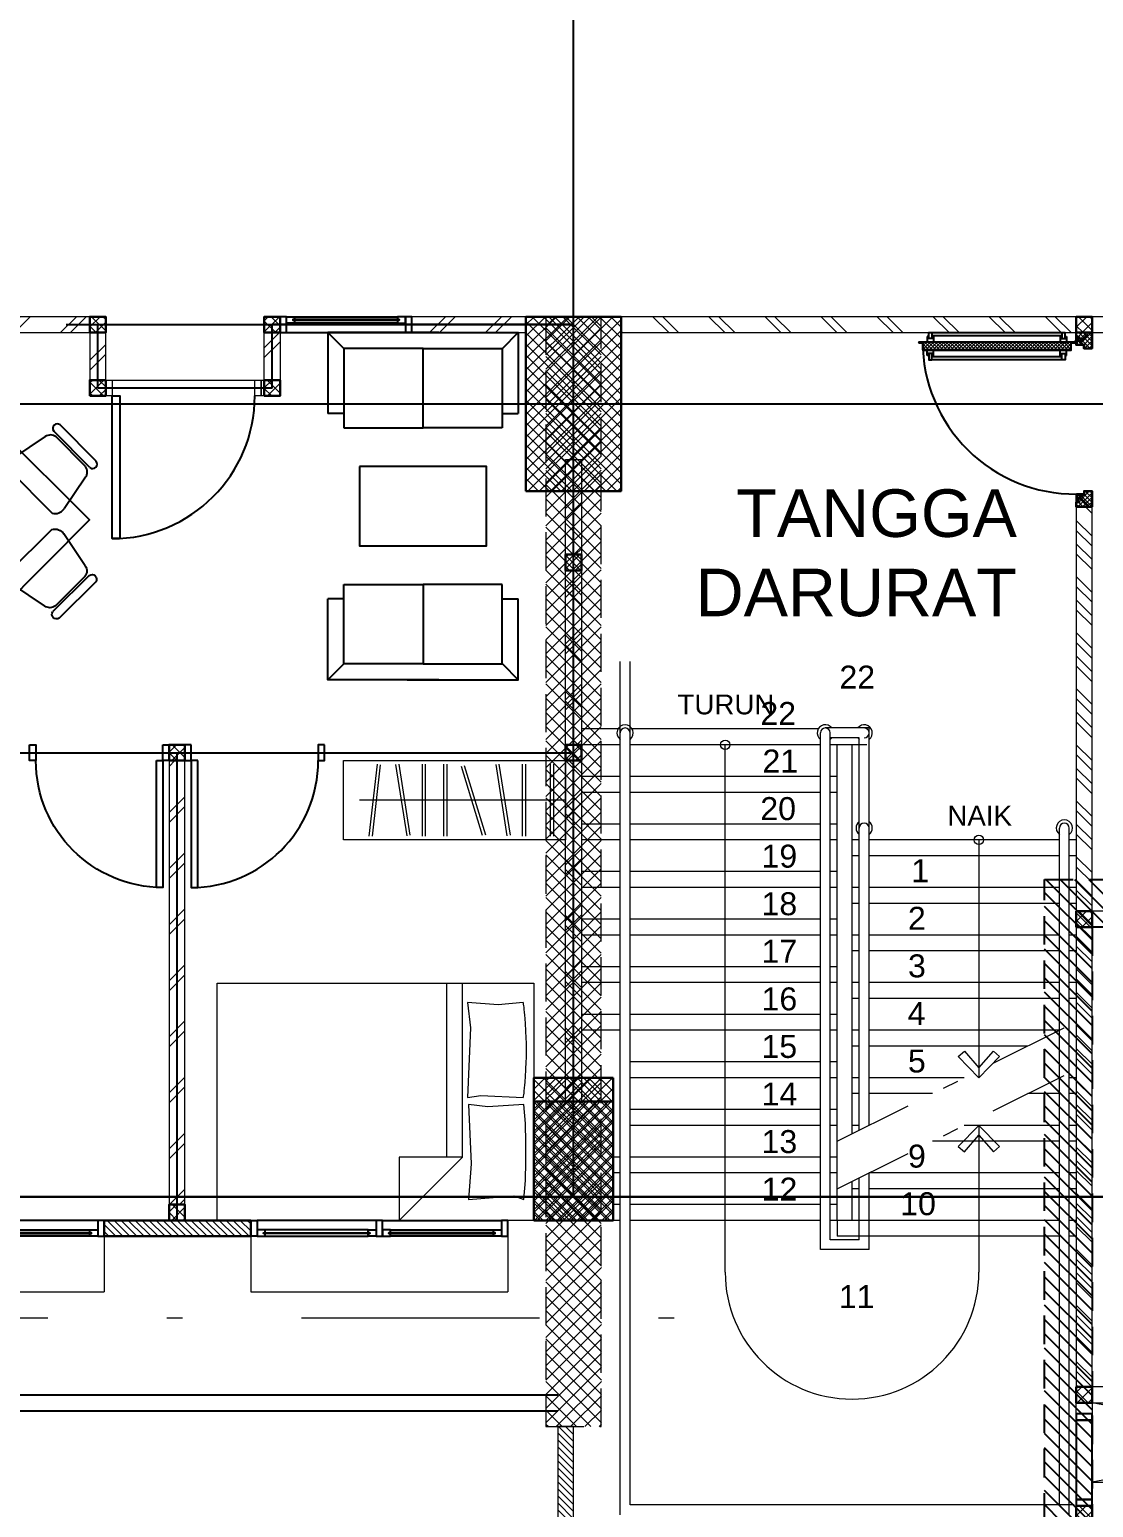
# Model space of a CAD drawing. Header units: millimetres. Extents: x -324 to 75, y -297 to 74.
# Drawn here: x -117.66 to -110.95, y -1.61 to 7.71 of the extents above; entities that cross this region are included whole.
import ezdxf

# ---------------------------------------------------------------- set-up
doc = ezdxf.new("R2010")
doc.units = ezdxf.units.MM
doc.linetypes.add('ACAD_ISO02W100', pattern=[15, 12, -3])
doc.linetypes.add('DASHDOT', pattern=[1, 0.5, -0.25, 0, -0.25])
doc.layers.get('defpoints').update_dxf_attribs({"color": 1})
for name, color, linetype, lineweight in [('ars', 11, 'Continuous', 0), ('ars @ 1', 11, 'Continuous', 0), ('ARSIR', 31, 'Continuous', 5), ('KOL', 1, 'Continuous', 30), ('KOLOM', 4, 'Continuous', 9), ('lan', 7, 'Continuous', 15), ('NOT', 7, 'Continuous', 20), ('Stair', 7, 'Continuous', 15), ('tem', 5, 'Continuous', 20)]:
    doc.layers.add(name, color=color, linetype=linetype, lineweight=lineweight)
doc.layers.add('as', color=1, linetype='Continuous', plot=False)
for name, color, linetype in [('FURNITURE', 68, 'Continuous'), ('HID', 1, 'Continuous'), ('Kusen', 30, 'Continuous'), ('STL', 6, 'Continuous')]:
    doc.layers.add(name, color=color, linetype=linetype)
doc.styles.add('ATTR', font='romans.shx', dxfattribs={"width": 0.8, "height": 0.56})
doc.styles.add('RM25', font='arial.ttf')
doc.styles.get("Standard").update_dxf_attribs({"font": 'arial.ttf'})
pattern_1 = [(45, (0.09994, 0.1431), (-0.1767767, 0.1767767), []), (45, (0.16244, 0.1431), (-0.1767767, 0.1767767), [])]
pattern_2 = [(225, (0.55, -51.300008), (0.022097087, -0.022097087), [])]
pattern_3 = [(225, (1.1, 1e-06), (-0.014142, 0.014142), []), (135, (1.1, 1e-06), (0.014142, 0.014142), [])]
pattern_4 = [(315, (-2e-13, 1e-06), (0.014142, 0.014142), []), (45, (-2e-13, 1e-06), (-0.014142, 0.014142), [])]

# ---------------------------------------------------------------- blocks, each defined once
blk = doc.blocks.new('k1')
at = {"layer": 'ars'}
h = blk.add_hatch(dxfattribs=at)
h.set_pattern_fill('_USER', color=256, scale=0.05, angle=45, double=1, pattern_type=0)
h.set_pattern_definition([(45, (0, -5), (-0.03535534, 0.03535534), []), (135, (0, -5), (-0.03535534, -0.03535534), [])])
h.paths.add_polyline_path([(-0.3, -0.55), (0.3, -0.55), (0.3, 0.55), (-0.3, 0.55)])
at = {"layer": 'KOL'}
blk.add_lwpolyline([(-0.3, -0.55), (0.3, -0.55), (0.3, 0.55), (-0.3, 0.55)], close=True, dxfattribs=at)
blk = doc.blocks.new('k3')
at = {"layer": 'ars'}
h = blk.add_hatch(dxfattribs=at)
h.set_pattern_fill('_USER', color=256, scale=0.05, angle=45, double=1, pattern_type=0)
h.set_pattern_definition([(45, (0, -5.05), (-0.03535534, 0.03535534), []), (135, (0, -5.05), (-0.03535534, -0.03535534), [])])
h.paths.add_polyline_path([(-0.25, -0.45), (0.25, -0.45), (0.25, 0.45), (-0.25, 0.45)])
at = {"layer": 'KOL'}
blk.add_lwpolyline([(-0.25, -0.45), (0.25, -0.45), (0.25, 0.45), (-0.25, 0.45)], close=True, dxfattribs=at)
blk = doc.blocks.new('T. J1')
at = {"layer": 'Kusen'}
for p, q in [((-0.7188, 0.1), (-0.0688, 0.1)), ((0.7212, 0.1), (0.0712, 0.1)), ((-0.0188, 0), (-0.7688, 0)), ((-0.0688, 0.06), (-0.7188, 0.06)), ((0.0212, 0), (0.7712, 0)), ((0.0712, 0.06), (0.7212, 0.06))]:
    blk.add_line(p, q, dxfattribs=at)
for points in [[(-0.8088, 0), (-0.7688, 0), (-0.7688, 0.1), (-0.8088, 0.1)], [(-0.0188, 0), (0.0212, 0), (0.0212, 0.1), (-0.0188, 0.1)], [(0.8112, 0), (0.7712, 0), (0.7712, 0.1), (0.8112, 0.1)]]:
    blk.add_lwpolyline(points, close=True, dxfattribs=at)
for points in [[(-0.7188, 0.0775), (-0.7188, 0.06), (-0.7688, 0.06), (-0.7688, 0.1), (-0.7188, 0.1), (-0.7188, 0.0825), (-0.7288, 0.0825), (-0.7288, 0.0775), (-0.7188, 0.0775)], [(-0.0688, 0.0775), (-0.0688, 0.06), (-0.0188, 0.06), (-0.0188, 0.1), (-0.0688, 0.1), (-0.0688, 0.0825), (-0.0588, 0.0825), (-0.0588, 0.0775), (-0.0688, 0.0775)], [(0.0712, 0.0775), (0.0712, 0.06), (0.0212, 0.06), (0.0212, 0.1), (0.0712, 0.1), (0.0712, 0.0825), (0.0612, 0.0825), (0.0612, 0.0775), (0.0712, 0.0775)], [(0.7212, 0.0775), (0.7212, 0.06), (0.7712, 0.06), (0.7712, 0.1), (0.7212, 0.1), (0.7212, 0.0825), (0.7312, 0.0825), (0.7312, 0.0775), (0.7212, 0.0775)]]:
    blk.add_lwpolyline(points, dxfattribs=at)
at = {"layer": 'Kusen', "color": 141}
for points in [[(-0.7288, 0.0775), (-0.0588, 0.0775), (-0.0588, 0.0825), (-0.7288, 0.0825)], [(0.7312, 0.0775), (0.0612, 0.0775), (0.0612, 0.0825), (0.7312, 0.0825)]]:
    blk.add_lwpolyline(points, close=True, dxfattribs=at)
blk = doc.blocks.new('T. J2')
at = {"layer": 'Kusen'}
for p, q in [((-0.3692, 0.1), (0.2808, 0.1)), ((-0.4192, 0), (0.3308, 0)), ((0.2808, 0.06), (-0.3692, 0.06))]:
    blk.add_line(p, q, dxfattribs=at)
for points in [[(-0.4592, 0), (-0.4192, 0), (-0.4192, 0.1), (-0.4592, 0.1)], [(0.3308, 0), (0.3708, 0), (0.3708, 0.1), (0.3308, 0.1)]]:
    blk.add_lwpolyline(points, close=True, dxfattribs=at)
for points in [[(-0.3692, 0.0775), (-0.3692, 0.06), (-0.4192, 0.06), (-0.4192, 0.1), (-0.3692, 0.1), (-0.3692, 0.0825), (-0.3792, 0.0825), (-0.3792, 0.0775), (-0.3692, 0.0775)], [(0.2808, 0.0775), (0.2808, 0.06), (0.3308, 0.06), (0.3308, 0.1), (0.2808, 0.1), (0.2808, 0.0825), (0.2908, 0.0825), (0.2908, 0.0775), (0.2808, 0.0775)]]:
    blk.add_lwpolyline(points, dxfattribs=at)
at = {"layer": 'Kusen', "color": 141}
blk.add_lwpolyline([(-0.3792, 0.0775), (0.2908, 0.0775), (0.2908, 0.0825), (-0.3792, 0.0825)], close=True, dxfattribs=at)
blk = doc.blocks.new('P.80')
at = {"layer": 'Kusen'}
for points in [[(-69.8094, -74.8368), (-69.7694, -74.8368), (-69.7694, -74.0368), (-69.8094, -74.0368)], [(-70.6094, -74.9368), (-70.5694, -74.9368), (-70.5694, -74.8368), (-70.6094, -74.8368)], [(-69.7694, -74.9368), (-69.7294, -74.9368), (-69.7294, -74.8368), (-69.7694, -74.8368)]]:
    blk.add_lwpolyline(points, close=True, dxfattribs=at)
blk.add_arc((-69.7694, -74.8368), 0.8, 90, 180, dxfattribs=at)
blk = doc.blocks.new('K 10.10')
at = {"layer": 'ars'}
h = blk.add_hatch(dxfattribs=at)
h.set_pattern_fill('_USER', color=256, scale=0.05, angle=45, double=1, pattern_type=0)
h.set_pattern_definition([(45, (0, 0), (-0.035355339, 0.035355339), []), (135, (0, 0), (-0.035355339, -0.035355339), [])])
h.paths.add_polyline_path([(1560.5383, 1380.4069), (1560.6383, 1380.4069), (1560.6383, 1380.5069), (1560.5383, 1380.5069)])
at = {"layer": 'KOL'}
blk.add_lwpolyline([(1560.5383, 1380.4069), (1560.6383, 1380.4069), (1560.6383, 1380.5069), (1560.5383, 1380.5069)], close=True, dxfattribs=at)
blk = doc.blocks.new('P-90')
at = {"layer": 'Kusen'}
blk.add_lwpolyline([(374.6908, -21.5979), (374.7408, -21.5979), (374.7408, -22.4979), (374.6908, -22.4979)], close=True, dxfattribs=at)
at = {"layer": 'Kusen', "lineweight": 9}
for points in [[(373.8008, -22.4979), (373.8408, -22.4979), (373.8408, -22.5979), (373.8008, -22.5979)], [(374.7408, -22.4979), (374.7808, -22.4979), (374.7808, -22.5979), (374.7408, -22.5979)]]:
    blk.add_lwpolyline(points, close=True, dxfattribs=at)
at = {"layer": 'Kusen'}
blk.add_arc((374.7408, -22.4979), 0.9, 90, 180, dxfattribs=at)
blk = doc.blocks.new('BED1')
at = {"color": 0, "linetype": 'Continuous'}
for points in [[(1.9976, 0), (1.9976, 1.4976), (0, 1.4976), (0, 0), (1.9976, 0)], [(1.5484, 1.0993), (1.1489, 1.0993), (1.1489, 1.4976), (1.5484, 1.0993)], [(1.9346, 1.3656), (1.9443, 1.2458), (1.9467, 1.1259), (1.9467, 1.0061), (1.9443, 0.8862), (1.9346, 0.7663), (1.707, 0.7809), (1.586, 0.7663), (1.6017, 1.1404), (1.586, 1.3656), (1.8717, 1.3426), (1.9346, 1.3656)], [(1.4492, 1.0993), (1.4492, 0)], [(1.5484, 1.0993), (1.5484, 0)], [(1.9298, 0.1235), (1.7724, 0.138), (1.5799, 0.1235), (1.5981, 0.2833), (1.5799, 0.7228), (1.6634, 0.7094), (1.9298, 0.7228)], [(1.9298, 0.1235), (1.931, 0.1332), (1.9322, 0.1429), (1.9334, 0.1513), (1.9346, 0.161), (1.9346, 0.1707), (1.9358, 0.1804), (1.937, 0.1889), (1.9383, 0.1985), (1.9383, 0.2082), (1.9395, 0.2179), (1.9407, 0.2264), (1.9407, 0.2361), (1.9419, 0.2458), (1.9419, 0.2542), (1.9431, 0.2639), (1.9431, 0.2736), (1.9443, 0.2833), (1.9443, 0.2918), (1.9455, 0.3015), (1.9455, 0.3111), (1.9455, 0.3208), (1.9467, 0.3293), (1.9467, 0.339), (1.9467, 0.3487), (1.9467, 0.3584), (1.9479, 0.3668), (1.9479, 0.3765), (1.9479, 0.3862), (1.9479, 0.3959), (1.9479, 0.4044), (1.9479, 0.414), (1.9479, 0.4237), (1.9479, 0.4334), (1.9479, 0.4419), (1.9479, 0.4516), (1.9479, 0.4613), (1.9479, 0.4709), (1.9479, 0.4794), (1.9467, 0.4891), (1.9467, 0.4988), (1.9467, 0.5085), (1.9467, 0.5169), (1.9455, 0.5266), (1.9455, 0.5363), (1.9455, 0.546), (1.9443, 0.5545), (1.9443, 0.5642), (1.9431, 0.5738), (1.9431, 0.5835), (1.9419, 0.592), (1.9419, 0.6017), (1.9407, 0.6114), (1.9407, 0.6199), (1.9395, 0.6295), (1.9383, 0.6392), (1.9383, 0.6489), (1.937, 0.6574), (1.9358, 0.6671), (1.9346, 0.6768), (1.9346, 0.6864), (1.9334, 0.6949), (1.9322, 0.7046), (1.931, 0.7143), (1.9298, 0.7228)]]:
    blk.add_lwpolyline(points, dxfattribs=at)
blk = doc.blocks.new('LEMARI1')
for points in [[(0.6998, 0.4988), (-0.6998, 0.4988)], [(-0.6998, 0), (0.6998, 0), (0.6998, 0.4988), (-0.6998, 0.4988), (-0.6998, 0)], [(-0.5387, 0.4758), (-0.4855, 0.023)], [(-0.4685, 0.0254), (-0.5206, 0.477)], [(-0.3002, 0.4746), (-0.3705, 0.0242)], [(-0.3523, 0.0218), (-0.2821, 0.4709)], [(-0.2034, 0.477), (-0.2034, 0.0218)], [(-0.1852, 0.0218), (-0.1852, 0.477)], [(-0.0678, 0.477), (-0.0678, 0.0218)], [(-0.0496, 0.0218), (-0.0496, 0.477)], [(0.1755, 0.4722), (0.0436, 0.0363)], [(0.0605, 0.0315), (0.1937, 0.4673)], [(0.3317, 0.4746), (0.2627, 0.0242)], [(0.2797, 0.0218), (0.3499, 0.4709)], [(0.4286, 0.477), (0.4286, 0.0218)], [(0.4467, 0.0218), (0.4467, 0.477)], [(0.6053, 0.477), (0.6053, 0.0218)], [(0.6235, 0.0218), (0.6235, 0.477)], [(0.6998, 0.2494), (-0.5993, 0.2494)]]:
    blk.add_lwpolyline(points)
blk = doc.blocks.new('Manager Chair')
for p, q in [((6.793595, 0), (-6.793595, 0)), ((6.793595, -2.40006), (-6.793595, -2.40006)), ((5.764665, -3), (-5.250155, -3)), ((-7.308135, -5), (-9.242845, -14.93924)), ((7.82266, -5), (9.757352, -14.93924)), ((-7.822645, -18), (8.337156, -18))]:
    blk.add_line(p, q)
for centre, radius, start, end in [((-6.608415, -1.20003), 1.214231, 98.77222, 261.2278), ((-4.915795, -5.40289), 2.426032, 97.92188, 170.4409), ((5.430285, -5.40292), 2.42607, 9.559852, 82.07782), ((6.608435, -1.20003), 1.214228, 278.7714, 81.22861), ((-6.352795, -15.45813), 2.936262, 169.8216, 239.9611), ((6.867295, -15.45813), 2.936262, 300.0388, 10.17842)]:
    blk.add_arc(centre, radius, start, end)
at = {"style": 'ATTR', "width": 0.8, "flags": 9}
blk.add_attdef('ESTCODE', (0, 0), '', height=0.003816, dxfattribs=at)
blk = doc.blocks.new('mj makan')
blk.add_lwpolyline([(-0.0055, 1.1314), (0.5629, 0.5684), (0, 0), (-0.5684, 0.5629)], close=True)
for p, xscale, yscale, zscale, rotation in [((-0.4923, 1.0685), -0.02383953608250516, 0.02383953608250516, 0.02383953608250516, 44.72219960516194), ((0.4614, 1.0156), -0.02383953608250517, 0.02383953608250517, 0.02383953608250517, 314.7221996051619)]:
    blk.add_blockref('Manager Chair', p, dxfattribs=dict(xscale=xscale, yscale=yscale, zscale=zscale, rotation=rotation))
at = {"extrusion": (0, 0, -1)}
for p, xscale, yscale, zscale, rotation in [((-0.457, 0.1222), -0.02383953608250516, 0.02383953608250516, -0.02383953608250516, 135.277800394838), ((0.4971, 0.0786), -0.0238395360825052, 0.0238395360825052, -0.0238395360825052, 225.2778003948382)]:
    blk.add_blockref('Manager Chair', p, dxfattribs=dict(at, xscale=xscale, yscale=yscale, zscale=zscale, rotation=rotation))
blk = doc.blocks.new('tamu02')
at = {"linetype": 'Continuous'}
for points in [[(-0.5005, 1.2448), (-0.5998, 1.3453)], [(0.1005, 1.3453), (-0.5985, 1.3453), (-0.5985, 0.8339)], [(-0.0993, 1.3453), (0.5998, 1.3453), (0.5998, 0.8339)], [(0.5005, 1.2448), (0.5998, 1.3453)], [(-0.4993, 0.7444), (0, 0.7444), (0, 1.2448), (-0.4993, 1.2448), (-0.4993, 0.7444)], [(0.5005, 0.7444), (0, 0.7444), (0, 1.2448), (0.5005, 1.2448), (0.5005, 0.7444)], [(-0.4993, 0.8339), (-0.5985, 0.8339)], [(0.5005, 0.8339), (0.5998, 0.8339)], [(-0.4993, -0.2444), (0, -0.2444), (0, -0.7448), (-0.4993, -0.7448), (-0.4993, -0.2444)], [(0.5005, -0.2444), (0, -0.2444), (0, -0.7448), (0.5005, -0.7448), (0.5005, -0.2444)], [(0.1005, -0.8453), (-0.5985, -0.8453), (-0.5985, -0.3339)], [(-0.4993, -0.3339), (-0.5985, -0.3339)], [(-0.0993, -0.8453), (0.5998, -0.8453), (0.5998, -0.3339)], [(0.5005, -0.3339), (0.5998, -0.3339)], [(-0.5005, -0.7448), (-0.5998, -0.8453)], [(0.5005, -0.7448), (0.5998, -0.8453)]]:
    blk.add_lwpolyline(points, dxfattribs=at)
blk.add_lwpolyline([(0.4, 0.5), (0.4, 0), (-0.4, 0), (-0.4, 0.5), (0.4, 0.5)])
blk = doc.blocks.new("k3'")
at = {"layer": 'ars'}
h = blk.add_hatch(dxfattribs=at)
h.set_pattern_fill('_USER', color=256, scale=0.05, angle=45, double=1, pattern_type=0)
h.set_pattern_definition([(45, (0, -4.975), (-0.03535534, 0.03535534), []), (135, (0, -4.975), (-0.03535534, -0.03535534), [])])
h.paths.add_polyline_path([(-0.25, -0.375), (0.25, -0.375), (0.25, 0.375), (-0.25, 0.375)])
at = {"layer": 'KOL'}
blk.add_lwpolyline([(-0.25, -0.375), (0.25, -0.375), (0.25, 0.375), (-0.25, 0.375)], close=True, dxfattribs=at)
blk = doc.blocks.new('P.SHAFT')
for points in [[(-0.05, 0.54), (-0.05, 0.58), (0.05, 0.58), (0.05, 0.54)], [(-0.05, 0.04), (-0.05, 0.54), (0.05, 0.54), (0.05, 0.04)], [(-0.05, 0), (-0.05, 0.04), (0.05, 0.04), (0.05, 0)]]:
    blk.add_lwpolyline(points, close=True)
blk = doc.blocks.new('D-P90')
at = {"layer": 'ars'}
h = blk.add_hatch(dxfattribs=at)
h.set_pattern_fill('ANSI37', color=256, scale=0.005, angle=-90, style=0)
h.set_pattern_definition([(45, (-1350.94906, -1248.591899), (0.01122532015, -0.01122532015), []), (315, (-1350.94906, -1248.591899), (-0.01122532015, -0.01122532015), [])])
h.paths.add_polyline_path([(0.009, -0.1833, -0.414214), (0.01, -0.1843), (0.01, -1.1162, -0.414214), (0.009, -1.1172), (-0.0345, -1.1172, 0.414214), (-0.037, -1.1197), (-0.037, -1.142, -1), (-0.0385, -1.142), (-0.0385, -0.1585, -1), (-0.037, -0.1585), (-0.037, -0.1808, 0.414214), (-0.0345, -0.1833)])
at = {"layer": 'as'}
for p, q in [((-0.0395, -0.1577), (-0.0457, -0.1577)), ((-0.0425, -0.1608), (-0.0425, -0.1546))]:
    blk.add_line(p, q, dxfattribs=at)
at = {"layer": 'HID'}
for p, q in [((-0.0437, -0.1248), (-0.0915, -0.077)), ((-0.0423, -0.1234), (-0.0907, -0.075)), ((0.9423, -0.1234), (0.9907, -0.075)), ((0.9437, -0.1248), (0.9915, -0.077)), ((-0.0657, -0.147), (-0.023, -0.1043)), ((-0.0628, -0.147), (-0.023, -0.1072)), ((0.9657, -0.147), (0.923, -0.1043)), ((0.9628, -0.147), (0.923, -0.1072))]:
    blk.add_line(p, q, dxfattribs=at)
for points in [[(-0.0439, -0.1252), (-0.044, -0.1251), (-0.042, -0.1231), (-0.0419, -0.1232)], [(0.9439, -0.1252), (0.944, -0.1251), (0.942, -0.1231), (0.9419, -0.1232)]]:
    blk.add_lwpolyline(points, dxfattribs=at)
at = {"layer": 'KOL'}
blk.add_line((0.97, -0.13), (0.97, -0.15), dxfattribs=at)
at = {"layer": 'Kusen'}
for p, q in [((-0.0422, -0.1567), (-0.0378, -0.1577)), ((-0.0419, -0.1553), (-0.0376, -0.1562))]:
    blk.add_line(p, q, dxfattribs=at)
at = {"layer": 'Kusen', "ltscale": 2}
for p, q in [((-0.0986, -0.2206), (-0.0986, -1.0599)), ((-0.0786, -0.2406), (-0.0786, -1.0599)), ((-0.074, -0.2106), (-0.04, -0.2106)), ((-0.074, -0.2206), (-0.074, -0.2106)), ((-0.074, -0.2506), (-0.074, -0.2406)), ((-0.074, -0.2506), (-0.04, -0.2506)), ((-0.0615, -0.2506), (-0.0615, -0.2106)), ((-0.04, -0.2506), (-0.04, -0.2106)), ((0.0455, -0.2106), (0.0115, -0.2106)), ((0.0115, -0.2506), (0.0115, -0.2106)), ((0.0455, -0.2506), (0.0115, -0.2506)), ((0.033, -0.2506), (0.033, -0.2106)), ((0.0455, -0.2206), (0.0455, -0.2106)), ((0.0455, -0.2506), (0.0455, -0.2406)), ((0.0528, -0.2406), (0.0528, -1.0599)), ((0.0728, -0.2206), (0.0728, -1.0599)), ((-0.074, -1.0499), (-0.04, -1.0499)), ((-0.074, -1.0499), (-0.074, -1.0599)), ((-0.074, -1.0799), (-0.074, -1.0899)), ((-0.074, -1.0899), (-0.04, -1.0899)), ((-0.0615, -1.0499), (-0.0615, -1.0899)), ((-0.04, -1.0499), (-0.04, -1.0899)), ((0.0455, -1.0499), (0.0115, -1.0499)), ((0.0115, -1.0499), (0.0115, -1.0899)), ((0.0455, -1.0899), (0.0115, -1.0899)), ((0.033, -1.0499), (0.033, -1.0899)), ((0.0455, -1.0499), (0.0455, -1.0599)), ((0.0455, -1.0799), (0.0455, -1.0899))]:
    blk.add_line(p, q, dxfattribs=at)
for points in [[(-0.0986, -0.2406), (-0.0615, -0.2406), (-0.0615, -0.2206), (-0.0986, -0.2206), (-0.0986, -0.2406)], [(0.0728, -0.2406), (0.033, -0.2406), (0.033, -0.2206), (0.0728, -0.2206), (0.0728, -0.2406)], [(-0.1013, -1.0599), (-0.0615, -1.0599), (-0.0615, -1.0799), (-0.1013, -1.0799), (-0.1013, -1.0599)], [(0.0728, -1.0599), (0.033, -1.0599), (0.033, -1.0799), (0.0728, -1.0799), (0.0728, -1.0599)]]:
    blk.add_lwpolyline(points, dxfattribs=at)
at = {"layer": 'Kusen'}
blk.add_circle((-0.0425, -0.1577), 0.001, dxfattribs=at)
for radius, start, end in [(0.0025, 75.78042, 11.38506), (0.9611, 270, 0.45972)]:
    blk.add_arc((-0.0425, -0.1577), radius, start, end, dxfattribs=at)
at = {"layer": 'STL'}
for p, q in [((-0.0385, -0.1585), (-0.0385, -1.142)), ((-0.037, -0.1808), (-0.037, -0.1585)), ((-0.0345, -0.1833), (0.009, -0.1833)), ((0.01, -0.1843), (0.01, -1.1162)), ((-0.0345, -1.1172), (0.009, -1.1172)), ((-0.037, -1.1197), (-0.037, -1.142))]:
    blk.add_line(p, q, dxfattribs=at)
for points in [[(0, -0.1002), (0, -0.1032), (-0.0185, -0.1032, 0.414214), (-0.02, -0.1047), (-0.02, -0.148, -0.414214), (-0.022, -0.15), (-0.068, -0.15, -0.414214), (-0.07, -0.148), (-0.07, -0.13), (-0.067, -0.13), (-0.067, -0.1455, 0.414214), (-0.0655, -0.147), (-0.0245, -0.147, 0.414214), (-0.023, -0.1455), (-0.023, -0.1022, -0.414214), (-0.021, -0.1002)], [(0.9, -0.1002), (0.9, -0.1032), (0.9185, -0.1032, -0.414214), (0.92, -0.1047), (0.92, -0.148, 0.414214), (0.922, -0.15), (0.968, -0.15, 0.414214), (0.97, -0.148), (0.97, -0.13), (0.967, -0.13), (0.967, -0.1455, -0.414214), (0.9655, -0.147), (0.9245, -0.147, -0.414214), (0.923, -0.1455), (0.923, -0.1022, 0.414214), (0.921, -0.1002)]]:
    blk.add_lwpolyline(points, format="xyb", close=True, dxfattribs=at)
blk.add_lwpolyline([(0.009, -0.1818), (-0.0345, -0.1818, -0.414214), (-0.0355, -0.1808), (-0.0355, -0.1585, 1), (-0.04, -0.1585), (-0.04, -1.142, 1), (-0.0355, -1.142), (-0.0355, -1.1197, -0.414214), (-0.0345, -1.1187), (0.009, -1.1187, 0.414214), (0.0115, -1.1162), (0.0115, -0.1843)], format="xyb", dxfattribs=at)
for centre, radius, start, end in [((-0.0377, -0.1585), 0.00075, 0, 180), ((-0.0345, -0.1808), 0.0025, 180, 270), ((0.009, -0.1843), 0.0025, 360, 90), ((0.009, -0.1843), 0.001, 360, 90), ((-0.0345, -1.1197), 0.0025, 90, 180), ((0.009, -1.1162), 0.001, 270, 0), ((-0.0377, -1.142), 0.00075, 180, 0)]:
    blk.add_arc(centre, radius, start, end, dxfattribs=at)
blk = doc.blocks.new('PINTU DARURAT')
at = {"layer": 'ARSIR'}
h = blk.add_hatch(dxfattribs=at)
h.set_pattern_fill('_USER', color=256, scale=0.02, angle=315, style=0, double=1, pattern_type=0)
h.set_pattern_definition(pattern_4)
edge = h.paths.add_edge_path()
edge.add_line((0, 0), (0.1, 0))
edge.add_line((0.1, 0), (0.1, 0.0502))
edge.add_line((0.1, 0.0502), (0.077, 0.0502))
edge.add_line((0.077, 0.0502), (0.077, 0.0955))
edge.add_arc((0.0755, 0.0955), 0.0015, 360, 450)
edge.add_line((0.0755, 0.097), (0.0345, 0.097))
edge.add_arc((0.0345, 0.0955), 0.0015, 90, 180)
edge.add_line((0.033, 0.0955), (0.033, 0.08))
edge.add_line((0.033, 0.08), (0.03, 0.08))
edge.add_line((0.03, 0.08), (0.03, 0.1))
edge.add_line((0.03, 0.1), (0, 0.1))
edge.add_line((0, 0.1), (0, 0))
h = blk.add_hatch(dxfattribs=at)
h.set_pattern_fill('_USER', color=256, scale=0.02, angle=315, style=0, double=1, pattern_type=0)
h.set_pattern_definition(pattern_4)
edge = h.paths.add_edge_path()
edge.add_line((0, 0), (0.1, 0))
edge.add_line((0.1, 0), (0.1, 0.0502))
edge.add_line((0.1, 0.0502), (0.077, 0.0502))
edge.add_line((0.077, 0.0502), (0.077, 0.0955))
edge.add_arc((0.0755, 0.0955), 0.0015, 360, 450)
edge.add_line((0.0755, 0.097), (0.0345, 0.097))
edge.add_arc((0.0345, 0.0955), 0.0015, 90, 180)
edge.add_line((0.033, 0.0955), (0.033, 0.08))
edge.add_line((0.033, 0.08), (0.03, 0.08))
edge.add_line((0.03, 0.08), (0.03, 0.1))
edge.add_line((0.03, 0.1), (0, 0.1))
edge.add_line((0, 0.1), (0, 0))
h = blk.add_hatch(dxfattribs=at)
h.set_pattern_fill('_USER', color=256, scale=0.02, angle=315, style=0, double=1, pattern_type=0)
h.set_pattern_definition(pattern_3)
edge = h.paths.add_edge_path()
edge.add_line((1.1, 0), (1, 0))
edge.add_line((1, 0), (1, 0.0502))
edge.add_line((1, 0.0502), (1.023, 0.0502))
edge.add_line((1.023, 0.0502), (1.023, 0.0955))
edge.add_arc((1.0245, 0.0955), 0.0015, -630, -540, ccw=False)
edge.add_line((1.0245, 0.097), (1.0655, 0.097))
edge.add_arc((1.0655, 0.0955), 0.0015, -360, -270, ccw=False)
edge.add_line((1.067, 0.0955), (1.067, 0.08))
edge.add_line((1.067, 0.08), (1.07, 0.08))
edge.add_line((1.07, 0.08), (1.07, 0.1))
edge.add_line((1.07, 0.1), (1.1, 0.1))
edge.add_line((1.1, 0.1), (1.1, 0))
h = blk.add_hatch(dxfattribs=at)
h.set_pattern_fill('_USER', color=256, scale=0.02, angle=315, style=0, double=1, pattern_type=0)
h.set_pattern_definition(pattern_3)
edge = h.paths.add_edge_path()
edge.add_line((1.1, 0), (1, 0))
edge.add_line((1, 0), (1, 0.0502))
edge.add_line((1, 0.0502), (1.023, 0.0502))
edge.add_line((1.023, 0.0502), (1.023, 0.0955))
edge.add_arc((1.0245, 0.0955), 0.0015, -630, -540, ccw=False)
edge.add_line((1.0245, 0.097), (1.0655, 0.097))
edge.add_arc((1.0655, 0.0955), 0.0015, -360, -270, ccw=False)
edge.add_line((1.067, 0.0955), (1.067, 0.08))
edge.add_line((1.067, 0.08), (1.07, 0.08))
edge.add_line((1.07, 0.08), (1.07, 0.1))
edge.add_line((1.07, 0.1), (1.1, 0.1))
edge.add_line((1.1, 0.1), (1.1, 0))
at = {"layer": 'KOL'}
blk.add_line((1.1, 0.1), (1.1, 0), dxfattribs=at)
blk.add_line((1.1, 0.1), (1.1, 0), dxfattribs=at)
blk.add_line((1.1, 0.1), (1.1, 0), dxfattribs=at)
blk.add_line((1.1, 0.1), (1.1, 0), dxfattribs=at)
for points in [[(0, 0), (0.1, 0), (0.1, 0.0502), (0.077, 0.0502), (0.077, 0.0955, 0.414214), (0.0755, 0.097), (0.0345, 0.097, 0.414214), (0.033, 0.0955), (0.033, 0.08), (0.03, 0.08), (0.03, 0.1), (0, 0.1)], [(0, 0), (0.1, 0), (0.1, 0.0502), (0.077, 0.0502), (0.077, 0.0955, 0.414214), (0.0755, 0.097), (0.0345, 0.097, 0.414214), (0.033, 0.0955), (0.033, 0.08), (0.03, 0.08), (0.03, 0.1), (0, 0.1)], [(1.1, 0), (1, 0), (1, 0.0502), (1.023, 0.0502), (1.023, 0.0955, -0.414214), (1.0245, 0.097), (1.0655, 0.097, -0.414214), (1.067, 0.0955), (1.067, 0.08), (1.07, 0.08), (1.07, 0.1), (1.1, 0.1)], [(1.1, 0), (1, 0), (1, 0.0502), (1.023, 0.0502), (1.023, 0.0955, -0.414214), (1.0245, 0.097), (1.0655, 0.097, -0.414214), (1.067, 0.0955), (1.067, 0.08), (1.07, 0.08), (1.07, 0.1), (1.1, 0.1)]]:
    blk.add_lwpolyline(points, format="xyb", close=True, dxfattribs=at)
at = {"layer": 'Kusen', "xscale": -1, "rotation": 180}
blk.add_blockref('D-P90', (0.1, -0.05), dxfattribs=at)
blk = doc.blocks.new('T.DAR')
at = {"layer": 'ars'}
h = blk.add_hatch(dxfattribs=at)
h.set_pattern_fill('ANSI31', color=256, scale=0.25, style=0)
h.set_pattern_definition(pattern_2)
h.paths.add_polyline_path([(0.2, 7), (0.3, 7), (0.3, 7.6), (0.55, 7.6), (0.55, 7.7), (0.2, 7.7)])
h = blk.add_hatch(dxfattribs=at)
h.set_pattern_fill('ANSI31', color=256, scale=0.25, style=0)
h.set_pattern_definition(pattern_2)
edge = h.paths.add_edge_path()
edge.add_line((0.2, 7), (0.2, 7.7))
edge.add_line((0.2, 7.7), (0.55, 7.7))
edge.add_line((0.55, 7.7), (0.55, 7.6))
edge.add_line((0.55, 7.6), (0.3, 7.6))
edge.add_line((0.3, 7.6), (0.3, 7))
edge.add_line((0.3, 7), (0.2, 7))
h = blk.add_hatch(dxfattribs=at)
h.set_pattern_fill('ANSI37', color=256, scale=0.02, style=0)
h.set_pattern_definition([(45, (268.691906, -190.19392), (-0.044901281, 0.044901281), []), (135, (268.691906, -190.19392), (-0.044901281, -0.044901281), [])])
h.paths.add_polyline_path([(0.475, 0), (0.125, 0), (0.125, 7), (0.4753, 7)])
at = {"layer": 'ars @ 1'}
h = blk.add_hatch(dxfattribs=at)
h.set_pattern_fill('TEMBOK', color=256, scale=0.25)
h.set_pattern_definition([(45, (1583.11878, -452.5532), (-0.176776695, 0.176776695), []), (45, (1583.18128, -452.5532), (-0.176776695, 0.176776695), [])])
h.paths.add_polyline_path([(3.57, 1.2), (3.47, 1.2), (3.47, 6.75), (3.57, 6.75)])
h = blk.add_hatch(dxfattribs=at)
h.set_pattern_fill('TEMBOK', color=256, scale=0.25)
h.set_pattern_definition([(45, (1583.21095, -452.5532), (-0.176776695, 0.176776695), []), (45, (1583.27345, -452.5532), (-0.176776695, 0.176776695), [])])
h.paths.add_polyline_path([(0.6, 0), (0.6, 0.1), (3.5622, 0.1), (3.5622, 0)])
at = {"layer": 'defpoints', "color": 3, "linetype": 'ACAD_ISO02W100', "ltscale": 0.015}
blk.add_lwpolyline([(6.45, 3.55), (6.45, 3.85), (3.57, 3.85), (3.57, 7.6), (3.57, 7.6), (3.27, 7.6), (3.27, 3.55), (6.45, 3.55)], dxfattribs=at)
at = {"layer": 'KOLOM', "linetype": 'ACAD_ISO02W100', "ltscale": 0.02}
blk.add_lwpolyline([(0.475, 0), (0.125, 0), (0.1251, 7), (0.4751, 7)], close=True, dxfattribs=at)
at = {"layer": 'lan', "linetype": 'Continuous'}
blk.add_line((3.57, 7.35), (6.25, 7.35), dxfattribs=at)
for points in [[(6.25, 7.35), (3.57, 6.85)], [(6.25, 6.85), (3.57, 7.35)]]:
    blk.add_lwpolyline(points, dxfattribs=at)
at = {"layer": 'tem'}
blk.add_lwpolyline([(0.2, 7), (0.2, 7.7), (0.55, 7.7), (0.55, 7.6), (0.3, 7.6), (0.3, 7), (0.2, 7)], dxfattribs=at)
blk.add_lwpolyline([(0.2, 7), (0.2, 7.7), (0.55, 7.7), (0.55, 7.6), (0.3, 7.6), (0.3, 7), (0.2, 7)], dxfattribs=at)
for points in [[(3.57, 6.92), (3.47, 6.92), (3.47, 6.85), (3.57, 6.85)], [(6.45, 6.85), (6.45, 6.75), (3.57, 6.75), (3.57, 6.85)], [(3.57, 1.2), (3.47, 1.2), (3.47, 6.75), (3.57, 6.75)], [(3.57, 3.75), (3.57, 3.85), (3.9064, 3.85), (3.9064, 3.75)], [(0.6, 0), (0.6, 0.1), (3.47, 0.1), (3.47, 0)], [(3.57, 0), (3.57, 0.1), (5.1, 0.1), (5.1, 0)]]:
    blk.add_lwpolyline(points, close=True, dxfattribs=at)
at = {"color": 2, "rotation": 90}
blk.add_blockref('PINTU DARURAT', (3.57, 0.1), dxfattribs=at)
at = {"layer": 'KOL', "xscale": -1, "rotation": 180}
for name, p in [("k3'", (0.3, 5.325)), ("k3'", (0.3, 5.325)), ('k1', (0.3, 0.55))]:
    blk.add_blockref(name, p, dxfattribs=at)
at = {"layer": 'KOLOM', "extrusion": (0, 0, -1), "xscale": -1, "zscale": -1, "rotation": 180}
for p in [(-1564.1083, 1388.0069), (-1564.1083, 1387.2569), (-1564.1083, 1384.2569), (-1564.1083, 1380.5069)]:
    blk.add_blockref('K 10.10', p, dxfattribs=at)
at = {"layer": 'Kusen', "color": 2, "rotation": 179.9999772094499}
blk.add_blockref('P.SHAFT', (3.52, 7.5), dxfattribs=at)
blk = doc.blocks.new('A-2')
at = {"layer": 'ars'}
h = blk.add_hatch(dxfattribs=at)
h.set_pattern_fill('TEMBOK', color=256, scale=0.25)
h.set_pattern_definition([(45, (2.87994, -2.5569), (-0.1767767, 0.1767767), []), (45, (2.94244, -2.5569), (-0.1767767, 0.1767767), [])])
h.paths.add_polyline_path([(-33.6828, 6.6677), (-34.9828, 6.6677), (-34.9828, 6.5677), (-33.6828, 6.5677)])
h = blk.add_hatch(dxfattribs=at)
h.set_pattern_fill('TEMBOK', color=256, scale=0.25)
h.set_pattern_definition([(45, (-0.45006, -2.5569), (-0.1767767, 0.1767767), []), (45, (-0.38756, -2.5569), (-0.1767767, 0.1767767), [])])
h.paths.add_polyline_path([(-30.9328, 6.6677), (-31.6528, 6.6677), (-31.6528, 6.5677), (-30.9328, 6.5677)])
h = blk.add_hatch(dxfattribs=at)
h.set_pattern_fill('TEMBOK', color=256, scale=0.25)
h.set_pattern_definition([(45, (0.59994, -6.2569), (-0.1767767, 0.1767767), []), (45, (0.66244, -6.2569), (-0.1767767, 0.1767767), [])])
h.paths.add_polyline_path([(-33.6828, 6.5677), (-33.5828, 6.5677), (-33.5828, 6.2677), (-33.6828, 6.2677)])
h = blk.add_hatch(dxfattribs=at)
h.set_pattern_fill('TEMBOK', color=256, scale=0.25)
h.set_pattern_definition([(45, (-0.50006, -6.2569), (-0.1767767, 0.1767767), []), (45, (-0.43756, -6.2569), (-0.1767767, 0.1767767), [])])
h.paths.add_polyline_path([(-32.5828, 6.5677), (-32.4828, 6.5677), (-32.4828, 6.2677), (-32.5828, 6.2677)])
h = blk.add_hatch(dxfattribs=at)
h.set_pattern_fill('TEMBOK', color=256, scale=0.25)
h.set_pattern_definition(pattern_1)
h.paths.add_polyline_path([(-33.1828, 3.8677), (-33.0828, 3.8677), (-33.0828, 1.0677), (-33.1828, 1.0677)])
h = blk.add_hatch(dxfattribs=at)
h.set_pattern_fill('ANSI31', color=256, scale=0.25, angle=180, style=0)
h.set_pattern_definition([(135, (-524.11158, -325.731844), (0.0220970869, 0.0220970869), [])])
h.paths.add_polyline_path([(-32.6678, 0.9677), (-33.5928, 0.9677), (-33.5928, 0.8677), (-32.6678, 0.8677)])
at = {"layer": 'ars @ 1'}
h = blk.add_hatch(dxfattribs=at)
h.set_pattern_fill('TEMBOK', color=256, scale=0.25)
h.set_pattern_definition([(45, (0.09994, 2.7431), (-0.1767767, 0.1767767), []), (45, (0.16244, 2.7431), (-0.1767767, 0.1767767), [])])
h.paths.add_polyline_path([(-30.6828, 5.7677), (-30.5829, 5.7677), (-30.5828, 5.1677), (-30.6828, 5.1677)])
h = blk.add_hatch(dxfattribs=at)
h.set_pattern_fill('TEMBOK', color=256, scale=0.25)
h.set_pattern_definition([(315, (0.09994, 58.09238), (-0.1767767, -0.1767767), []), (315, (0.16244, 58.09238), (-0.1767767, -0.1767767), [])])
h.paths.add_polyline_path([(-30.6828, 5.5677), (-30.5829, 5.5677), (-30.5828, 1.8677), (-30.6828, 1.8677)])
h = blk.add_hatch(dxfattribs=at)
h.set_pattern_fill('TEMBOK', color=256, scale=0.25)
h.set_pattern_definition([(315, (0.00777, 58.09238), (-0.1767767, -0.1767767), []), (315, (0.07027, 58.09238), (-0.1767767, -0.1767767), [])])
h.paths.add_polyline_path([(-27.3629, 5.4677), (-27.4629, 5.4677), (-27.4629, -0.0823), (-27.3629, -0.0823)])
h = blk.add_hatch(dxfattribs=at)
h.set_pattern_fill('TEMBOK', color=256, scale=0.25)
h.set_pattern_definition([(45, (0.09994, 2.2431), (-0.1767767, 0.1767767), []), (45, (0.16244, 2.2431), (-0.1767767, 0.1767767), [])])
h.paths.add_polyline_path([(-30.6828, 5.0677), (-30.5829, 5.0677), (-30.5828, 3.9677), (-30.6828, 3.9677)])
h = blk.add_hatch(dxfattribs=at)
h.set_pattern_fill('TEMBOK', color=256, scale=0.25)
h.set_pattern_definition(pattern_1)
h.paths.add_polyline_path([(-30.6828, 3.8677), (-30.5829, 3.8677), (-30.5828, 1.7177), (-30.6828, 1.7177)])
for p, q in [((-35.1828, -0.1323), (-30.7328, -0.1323)), ((-35.1828, -0.2323), (-30.7328, -0.2323))]:
    blk.add_line(p, q)
at = {"layer": 'ars'}
for p, q in [((-30.3391, -0.8885), (-30.3391, 4.4927)), ((-30.2766, -0.826), (-30.2766, 4.4927)), ((-30.3391, 4.0677), (-30.5828, 4.0677)), ((-30.3391, -0.8885), (-30.3391, 4.0427)), ((-30.2766, -0.826), (-30.2766, 4.0427)), ((-29.0901, 4.0677), (-30.2631, 4.0677)), ((-29.0766, 0.784), (-29.0766, 4.0427)), ((-28.7691, 4.074), (-29.0453, 4.074)), ((-29.0141, 0.8465), (-29.0141, 4.0427)), ((-28.8316, 4.0115), (-29.0141, 4.0115)), ((-28.8316, 1.5365), (-28.8316, 4.0115)), ((-28.7691, 1.5677), (-28.7691, 4.074)), ((-30.3391, 3.7677), (-30.5828, 3.7677)), ((-29.0766, 3.7677), (-30.2766, 3.7677)), ((-28.9703, 3.7677), (-29.0141, 3.7677)), ((-30.3391, 3.4677), (-30.5828, 3.4677)), ((-29.0766, 3.4677), (-30.2766, 3.4677)), ((-28.9703, 3.4677), (-29.0141, 3.4677)), ((-27.5691, 2.1677), (-27.5691, 3.4427)), ((-27.5066, 2.199), (-27.5066, 3.4427)), ((-28.8316, 3.2677), (-28.8754, 3.2677)), ((-27.5691, 3.2677), (-28.7691, 3.2677)), ((-27.4629, 3.2677), (-27.5066, 3.2677)), ((-30.3391, 3.1677), (-30.5828, 3.1677)), ((-29.0766, 3.1677), (-30.2766, 3.1677)), ((-28.9703, 3.1677), (-29.0141, 3.1677)), ((-28.8316, 2.9677), (-28.8754, 2.9677)), ((-27.5691, 2.9677), (-28.7691, 2.9677)), ((-27.4629, 2.9677), (-27.5066, 2.9677)), ((-30.3391, 2.8677), (-30.5828, 2.8677)), ((-29.0766, 2.8677), (-30.2766, 2.8677)), ((-28.9703, 2.8677), (-29.0141, 2.8677)), ((-28.8316, 2.6677), (-28.8754, 2.6677)), ((-27.5691, 2.6677), (-28.7691, 2.6677)), ((-27.4629, 2.6677), (-27.5066, 2.6677)), ((-30.3391, 2.5677), (-30.5828, 2.5677)), ((-29.0766, 2.5677), (-30.2766, 2.5677)), ((-28.9703, 2.5677), (-29.0141, 2.5677)), ((-28.8316, 2.3677), (-28.8754, 2.3677)), ((-27.5691, 2.3677), (-28.7691, 2.3677)), ((-27.4629, 2.3677), (-27.5066, 2.3677)), ((-27.5066, -0.8885), (-27.5066, 2.349)), ((-30.3391, 2.2677), (-30.5828, 2.2677)), ((-29.0766, 2.2677), (-30.2766, 2.2677)), ((-28.9703, 2.2677), (-29.0141, 2.2677)), ((-27.5691, -0.826), (-27.5691, 2.3177)), ((-28.8316, 2.0677), (-28.8754, 2.0677)), ((-27.7691, 2.0677), (-28.7691, 2.0677)), ((-29.0766, 1.9677), (-30.2766, 1.9677)), ((-28.9703, 1.9677), (-29.0141, 1.9677)), ((-28.8316, 1.7677), (-28.8754, 1.7677)), ((-28.3691, 1.7677), (-28.7691, 1.7677)), ((-27.5691, 1.7677), (-27.7691, 1.7677)), ((-27.4629, 1.7677), (-27.5066, 1.7677)), ((-29.0766, 1.6677), (-30.2766, 1.6677)), ((-28.9703, 1.6677), (-29.0141, 1.6677)), ((-27.5691, 1.4677), (-28.3691, 1.4677)), ((-27.4629, 1.4677), (-27.5066, 1.4677)), ((-30.3391, 1.3677), (-30.3828, 1.3677)), ((-29.0766, 1.3677), (-30.2766, 1.3677)), ((-28.9703, 1.3677), (-29.0141, 1.3677)), ((-28.8316, 0.8465), (-28.8316, 1.2365)), ((-28.7691, 0.784), (-28.7691, 1.2677)), ((-28.8316, 1.1677), (-28.8754, 1.1677)), ((-27.5691, 1.1677), (-28.7691, 1.1677)), ((-27.4629, 1.1677), (-27.5066, 1.1677)), ((-30.3391, 1.0677), (-30.3828, 1.0677)), ((-29.0766, 1.0677), (-30.2766, 1.0677)), ((-28.9703, 1.0677), (-29.0141, 1.0677)), ((-28.9703, 0.9677), (-28.9703, 0.8677)), ((-28.8316, 0.8465), (-29.0141, 0.8465)), ((-28.7394, 0.8677), (-28.9703, 0.8677)), ((-27.5691, 0.8677), (-28.7691, 0.8677)), ((-27.4629, 0.8677), (-27.5066, 0.8677)), ((-28.7691, 0.784), (-29.0766, 0.784)), ((-27.4769, -0.826), (-30.2766, -0.826)), ((-27.4769, -0.826), (-30.2766, -0.826))]:
    blk.add_line(p, q, dxfattribs=at)
for centre, radius, start, end in [((-30.3078, 4.0427), 0.0512, 307.57187, 232.42813), ((-30.3078, 4.0427), 0.0312, 0, 180), ((-29.0453, 4.0427), 0.0512, 37.57187, 232.42813), ((-29.0453, 4.0427), 0.0312, 0, 180), ((-29.0453, 4.0427), 0.0512, 307.57187, 322.42813), ((-28.8004, 4.0427), 0.0512, 307.57187, 142.42813), ((-28.8004, 4.0427), 0.0512, 217.57187, 232.42813), ((-28.8004, 4.0427), 0.0312, 270, 90), ((-28.8004, 3.4427), 0.0512, 127.57187, 232.42813), ((-28.8004, 3.4427), 0.0312, 0, 180), ((-28.8004, 3.4427), 0.0512, 307.57187, 52.42813), ((-27.5379, 3.4427), 0.0512, 307.57187, 232.42813), ((-27.5379, 3.4427), 0.0312, 0, 180)]:
    blk.add_arc(centre, radius, start, end, dxfattribs=at)
at = {"layer": 'as'}
for p, q in [((-30.6328, 1.1177), (-30.6328, 14.2177)), ((-33.8328, 6.6177), (-30.6328, 6.6177)), ((-33.6328, 6.2177), (-33.6328, 6.6177)), ((-32.5328, 6.2177), (-32.5328, 6.6177)), ((-30.6328, 6.6177), (-32.5328, 6.6177)), ((-32.5328, 6.2177), (-33.6328, 6.2177)), ((-36.8328, 6.1177), (37.5672, 6.1177)), ((-36.8328, 3.9177), (-30.6328, 3.9177)), ((-33.1328, 0.9677), (-33.1328, 3.9177)), ((-36.8328, 1.1177), (37.5672, 1.1177)), ((37.5672, 1.1177), (-36.8328, 1.1177))]:
    blk.add_line(p, q, dxfattribs=at)
at = {"layer": 'KOL'}
blk.add_lwpolyline([(-32.6678, 0.9677), (-33.5928, 0.9677), (-33.5928, 0.8677), (-32.6678, 0.8677)], close=True, dxfattribs=at)
at = {"layer": 'lan'}
for p, q in [((-33.5428, 6.2677), (-32.6428, 6.2677)), ((-30.3391, 3.9677), (-30.5828, 3.9677)), ((-29.0766, 3.9677), (-30.2766, 3.9677)), ((-29.6766, 0.6411), (-29.6766, 3.9677)), ((-28.7832, 3.9677), (-29.0141, 3.9677)), ((-28.9703, 0.9677), (-28.9703, 3.9677)), ((-28.8754, 1.5146), (-28.8754, 3.9677)), ((-30.3391, 3.6677), (-30.5828, 3.6677)), ((-29.0766, 3.6677), (-30.2766, 3.6677)), ((-28.9703, 3.6677), (-29.0141, 3.6677)), ((-30.3391, 3.3677), (-30.5828, 3.3677)), ((-29.0766, 3.3677), (-30.2766, 3.3677)), ((-28.9703, 3.3677), (-29.0141, 3.3677)), ((-28.8316, 3.3677), (-28.8754, 3.3677)), ((-27.5691, 3.3677), (-28.7691, 3.3677)), ((-28.0769, 3.3677), (-28.0769, 1.8677)), ((-27.4629, 3.3677), (-27.5066, 3.3677)), ((-30.3391, 3.0677), (-30.5828, 3.0677)), ((-29.0766, 3.0677), (-30.2766, 3.0677)), ((-28.9703, 3.0677), (-29.0141, 3.0677)), ((-28.8316, 3.0677), (-28.8754, 3.0677)), ((-27.5691, 3.0677), (-28.7691, 3.0677)), ((-27.4629, 3.0677), (-27.5066, 3.0677)), ((-30.3391, 2.7677), (-30.5828, 2.7677)), ((-29.0766, 2.7677), (-30.2766, 2.7677)), ((-28.9703, 2.7677), (-29.0141, 2.7677)), ((-28.8316, 2.7677), (-28.8754, 2.7677)), ((-27.5691, 2.7677), (-28.7691, 2.7677)), ((-27.4629, 2.7677), (-27.5066, 2.7677)), ((-30.3391, 2.4677), (-30.5828, 2.4677)), ((-29.0766, 2.4677), (-30.2766, 2.4677)), ((-28.9703, 2.4677), (-29.0141, 2.4677)), ((-28.8316, 2.4677), (-28.8754, 2.4677)), ((-27.5691, 2.4677), (-28.7691, 2.4677)), ((-27.4629, 2.4677), (-27.5066, 2.4677)), ((-30.3391, 2.1677), (-30.5828, 2.1677)), ((-29.0766, 2.1677), (-30.2766, 2.1677)), ((-28.9703, 2.1677), (-29.0141, 2.1677)), ((-28.8316, 2.1677), (-28.8754, 2.1677)), ((-27.5691, 2.1677), (-28.7691, 2.1677)), ((-29.0766, 1.8677), (-30.2766, 1.8677)), ((-28.9703, 1.8677), (-29.0141, 1.8677)), ((-28.8316, 1.8677), (-28.8754, 1.8677)), ((-28.1691, 1.8677), (-28.7691, 1.8677)), ((-27.4629, 1.8677), (-27.5066, 1.8677)), ((-29.0766, 1.5677), (-30.2766, 1.5677)), ((-28.9703, 1.5677), (-29.0141, 1.5677)), ((-28.8316, 1.5677), (-28.8754, 1.5677)), ((-27.5691, 1.5677), (-28.1691, 1.5677)), ((-28.0769, 1.5677), (-28.0769, 0.6411)), ((-27.4629, 1.5677), (-27.5066, 1.5677)), ((-30.3391, 1.2677), (-30.3828, 1.2677)), ((-29.0766, 1.2677), (-30.2766, 1.2677)), ((-28.9703, 1.2677), (-29.0141, 1.2677)), ((-28.8754, 0.9677), (-28.8754, 1.2146)), ((-27.5691, 1.2677), (-28.7691, 1.2677)), ((-27.4629, 1.2677), (-27.5066, 1.2677)), ((-30.3391, 0.9677), (-30.3828, 0.9677)), ((-29.0766, 0.9677), (-30.2766, 0.9677)), ((-28.7394, 0.9677), (-29.0141, 0.9677)), ((-27.5691, 0.9677), (-28.7691, 0.9677)), ((-27.4629, 0.9677), (-27.5066, 0.9677)), ((-33.5928, 0.8677), (-33.5928, 0.5177)), ((-32.6678, 0.8677), (-32.6678, 0.5177)), ((-31.0478, 0.8677), (-31.0478, 0.5177)), ((-34.4228, 0.5177), (-33.5928, 0.5177)), ((-32.6678, 0.5177), (-31.0478, 0.5177))]:
    blk.add_line(p, q, dxfattribs=at)
at = {"layer": 'lan', "linetype": 'DASHDOT'}
for p, q in [((-28.9703, 1.4671), (-27.3707, 2.267)), ((-28.9703, 1.1671), (-27.3707, 1.967))]:
    blk.add_line(p, q, dxfattribs=at)
at = {"layer": 'lan', "ltscale": 2}
for points in [[(-27.9855, 2.0356), (-27.9462, 2.0015), (-28.0769, 1.8677), (-28.2077, 2.0015), (-28.1684, 2.0356), (-28.0769, 1.9301), (-27.9855, 2.0356)], [(-27.9855, 1.3999), (-27.9462, 1.434), (-28.0769, 1.5677), (-28.2077, 1.434), (-28.1684, 1.3999), (-28.0769, 1.5054), (-27.9855, 1.3999)]]:
    blk.add_lwpolyline(points, close=True, dxfattribs=at)
at = {"layer": 'lan'}
blk.add_arc((-28.8768, 0.6411), 0.7998, 180, 0, dxfattribs=at)
at = {"layer": 'Stair'}
for centre in [(-29.6766, 3.9677), (-28.0769, 3.3677)]:
    blk.add_circle(centre, 0.0296, dxfattribs=at)
at = {"layer": 'tem'}
for points in [[(-33.6828, 6.6677), (-34.9828, 6.6677), (-34.9828, 6.5677), (-33.6828, 6.5677)], [(-31.6528, 6.5677), (-30.9328, 6.5677), (-30.9328, 6.6677), (-31.6528, 6.6677)], [(-33.5828, 6.5677), (-33.6828, 6.5677), (-33.6828, 6.2677), (-33.5828, 6.2677)], [(-32.5828, 6.5677), (-32.4828, 6.5677), (-32.4828, 6.2677), (-32.5828, 6.2677)], [(-32.6028, 6.2677), (-32.5828, 6.2677), (-32.5828, 6.1677), (-32.6028, 6.1677)], [(-30.6828, 5.7677), (-30.5829, 5.7677), (-30.5828, 5.1677), (-30.6828, 5.1677)], [(-30.6828, 5.5677), (-30.5829, 5.5677), (-30.5828, 1.8677), (-30.6828, 1.8677)], [(-30.6828, 5.0677), (-30.5829, 5.0677), (-30.5828, 3.9677), (-30.6828, 3.9677)], [(-33.0828, 3.8677), (-33.1828, 3.8677), (-33.1828, 1.0677), (-33.0828, 1.0677)], [(-30.6828, 3.8677), (-30.5829, 3.8677), (-30.5828, 1.7177), (-30.6828, 1.7177)]]:
    blk.add_lwpolyline(points, close=True, dxfattribs=at)
at = {"layer": 'tem', "ltscale": 2}
blk.add_lwpolyline([(-27.3629, 5.4677), (-27.4629, 5.4677), (-27.4629, -0.0823), (-27.3629, -0.0823)], close=True, dxfattribs=at)
at = {"layer": 'ars', "xscale": -1, "rotation": 180}
for name, p in [('LEMARI1', (-31.3826, 3.8677)), ('BED1', (-32.8804, 2.4653))]:
    blk.add_blockref(name, p, dxfattribs=at)
at = {"layer": 'defpoints', "xscale": -1, "rotation": 180}
blk.add_blockref('T.DAR', (-30.9328, 6.6677), dxfattribs=at)
at = {"layer": 'FURNITURE', "xscale": -1}
blk.add_blockref('tamu02', (-31.5814, 5.2224), dxfattribs=at)
at = {"layer": 'FURNITURE', "rotation": 180}
blk.add_blockref('mj makan', (-34.2533, 5.9497), dxfattribs=at)
at = {"layer": 'KOL'}
blk.add_blockref('k1', (-30.6328, 6.1177), dxfattribs=at)
at = {"layer": 'KOL', "rotation": 180}
blk.add_blockref('k3', (-30.6328, 1.4177), dxfattribs=at)
at = {"layer": 'KOLOM', "extrusion": (0, 0, -1), "xscale": -1, "zscale": -1}
for p in [(1594.2212, -1373.8392), (1593.1212, -1373.8392), (1594.2212, -1374.2392), (1593.1212, -1374.2392), (1593.7212, -1376.5392), (1593.7212, -1379.4392)]:
    blk.add_blockref('K 10.10', p, dxfattribs=at)
at = {"layer": 'KOLOM', "extrusion": (0, 0, -1), "zscale": -1}
for p in [(-1529.9555, -1375.3392), (-1529.9555, -1376.5392)]:
    blk.add_blockref('K 10.10', p, dxfattribs=at)
at = {"layer": 'Kusen'}
blk.add_blockref('T. J2', (-32.0236, 6.5677), dxfattribs=at)
at = {"layer": 'Kusen', "rotation": 180}
for name, p in [('P-90', (341.1979, -16.3301)), ('P.80', (-102.8122, -70.9691)), ('T. J2', (-34.052, 0.9677)), ('T. J1', (-31.8567, 0.9677))]:
    blk.add_blockref(name, p, dxfattribs=at)
at = {"layer": 'Kusen', "xscale": -1, "rotation": 180}
blk.add_blockref('P.80', (36.5465, -70.9691), dxfattribs=at)

msp = doc.modelspace()

# ---------------------------------------------------------------- hatches: boundary and pattern name
at = {"layer": 'defpoints'}
h = msp.add_hatch(dxfattribs=at)
h.set_pattern_fill('ANSI31', color=3, scale=0.02, style=0)
h.set_pattern_definition([(315, (160.36577, 196.08967), (-0.044901281, -0.044901281), [])])
edge = h.paths.add_edge_path()
edge.add_line((-108.0761, 2.3458), (-108.0761, 2.0458))
edge.add_line((-108.0761, 2.0458), (-110.9561, 2.0458))
edge.add_line((-110.9561, 2.0458), (-110.9561, -1.7042))
edge.add_line((-110.9561, -1.7042), (-111.2561, -1.7042))
edge.add_line((-111.2561, -1.7042), (-111.2561, 2.3458))
edge.add_line((-111.2561, 2.3458), (-108.0761, 2.3458))

# ---------------------------------------------------------------- linework, layer by layer
at = {"layer": 'defpoints', "color": 3, "linetype": 'ACAD_ISO02W100', "ltscale": 0.015}
msp.add_lwpolyline([(-108.0761, 2.3458), (-108.0761, 2.0458), (-110.9561, 2.0458), (-110.9561, -1.7042), (-110.9561, -1.7042), (-111.2561, -1.7042), (-111.2561, 2.3458), (-108.0761, 2.3458)], dxfattribs=at)
at = {"layer": 'NOT', "linetype": 'DASHDOT', "ltscale": 3}
msp.add_line((-125.2413, -0.4193), (-112.914, -0.4193), dxfattribs=at)

# ---------------------------------------------------------------- block references
msp.add_blockref('A-2', (-83.5933, -0.772))

# ---------------------------------------------------------------- texts
at = {"layer": 'NOT'}
for s, width, insert, char_height, attachment_point in [('TANGGA \\PDARURAT', 2.661726, (-111.4305, 4.0022), 0.3, 9), ('\\pi0.048141;22', 0.304716, (-112.5978, 3.6949), 0.144817, 1), ('\\pi0.048141;22', 0.304716, (-113.0961, 3.4657), 0.144817, 1), ('\\pi0.061378;21', 0.304716, (-113.0961, 3.1657), 0.144817, 1), ('\\pi0.047647;20', 0.304716, (-113.0961, 2.8657), 0.144817, 1), ('\\pi0.055303;19', 0.304716, (-113.0961, 2.5657), 0.144817, 1), ('\\pi0.12569;1', 0.304716, (-112.2219, 2.4738), 0.144817, 1), ('\\pi0.055303;18', 0.304716, (-113.0961, 2.2657), 0.144817, 1), ('\\pi0.1044;2', 0.304716, (-112.2219, 2.1738), 0.144817, 1), ('\\pi0.055451;17', 0.304716, (-113.0961, 1.9657), 0.144817, 1), ('\\pi0.10494;3', 0.304716, (-112.2219, 1.8738), 0.144817, 1), ('\\pi0.0555;16', 0.304716, (-113.0961, 1.6657), 0.144817, 1), ('\\pi0.10227;4', 0.304716, (-112.2219, 1.5738), 0.144817, 1), ('\\pi0.054907;15', 0.304716, (-113.0961, 1.3657), 0.144817, 1), ('\\pi0.10435;5', 0.304716, (-112.2219, 1.2738), 0.144817, 1), ('\\pi0.055747;14', 0.304716, (-113.0961, 1.0657), 0.144817, 1), ('\\pi0.055451;13', 0.304716, (-113.0961, 0.7657), 0.144817, 1), ('\\pi0.10474;9', 0.304716, (-112.2219, 0.6738), 0.144817, 1), ('\\pi0.056192;12', 0.304716, (-113.0961, 0.4657), 0.144817, 1), ('\\pi0.055698;10', 0.304716, (-112.2219, 0.3738), 0.144817, 1), ('\\pi0.069429;11', 0.304716, (-112.6229, -0.2122), 0.144817, 1)]:
    msp.add_mtext_dynamic_manual_height_columns(s, width=width, gutter_width=1, heights=[0], dxfattribs=dict(at, insert=insert, char_height=char_height, attachment_point=attachment_point))
at = {"layer": 'NOT', "char_height": 0.125, "attachment_point": 1, "style": 'RM25'}
for s, width, insert in [('\\pi0.019282;TURUN', 0.631248, (-113.59, 3.5127)), ('\\pi0.027505;NAIK', 0.448939, (-111.8964, 2.8111))]:
    msp.add_mtext_dynamic_manual_height_columns(s, width=width, gutter_width=1.25, heights=[0], dxfattribs=dict(at, insert=insert))

doc.saveas('drawing.dxf')
